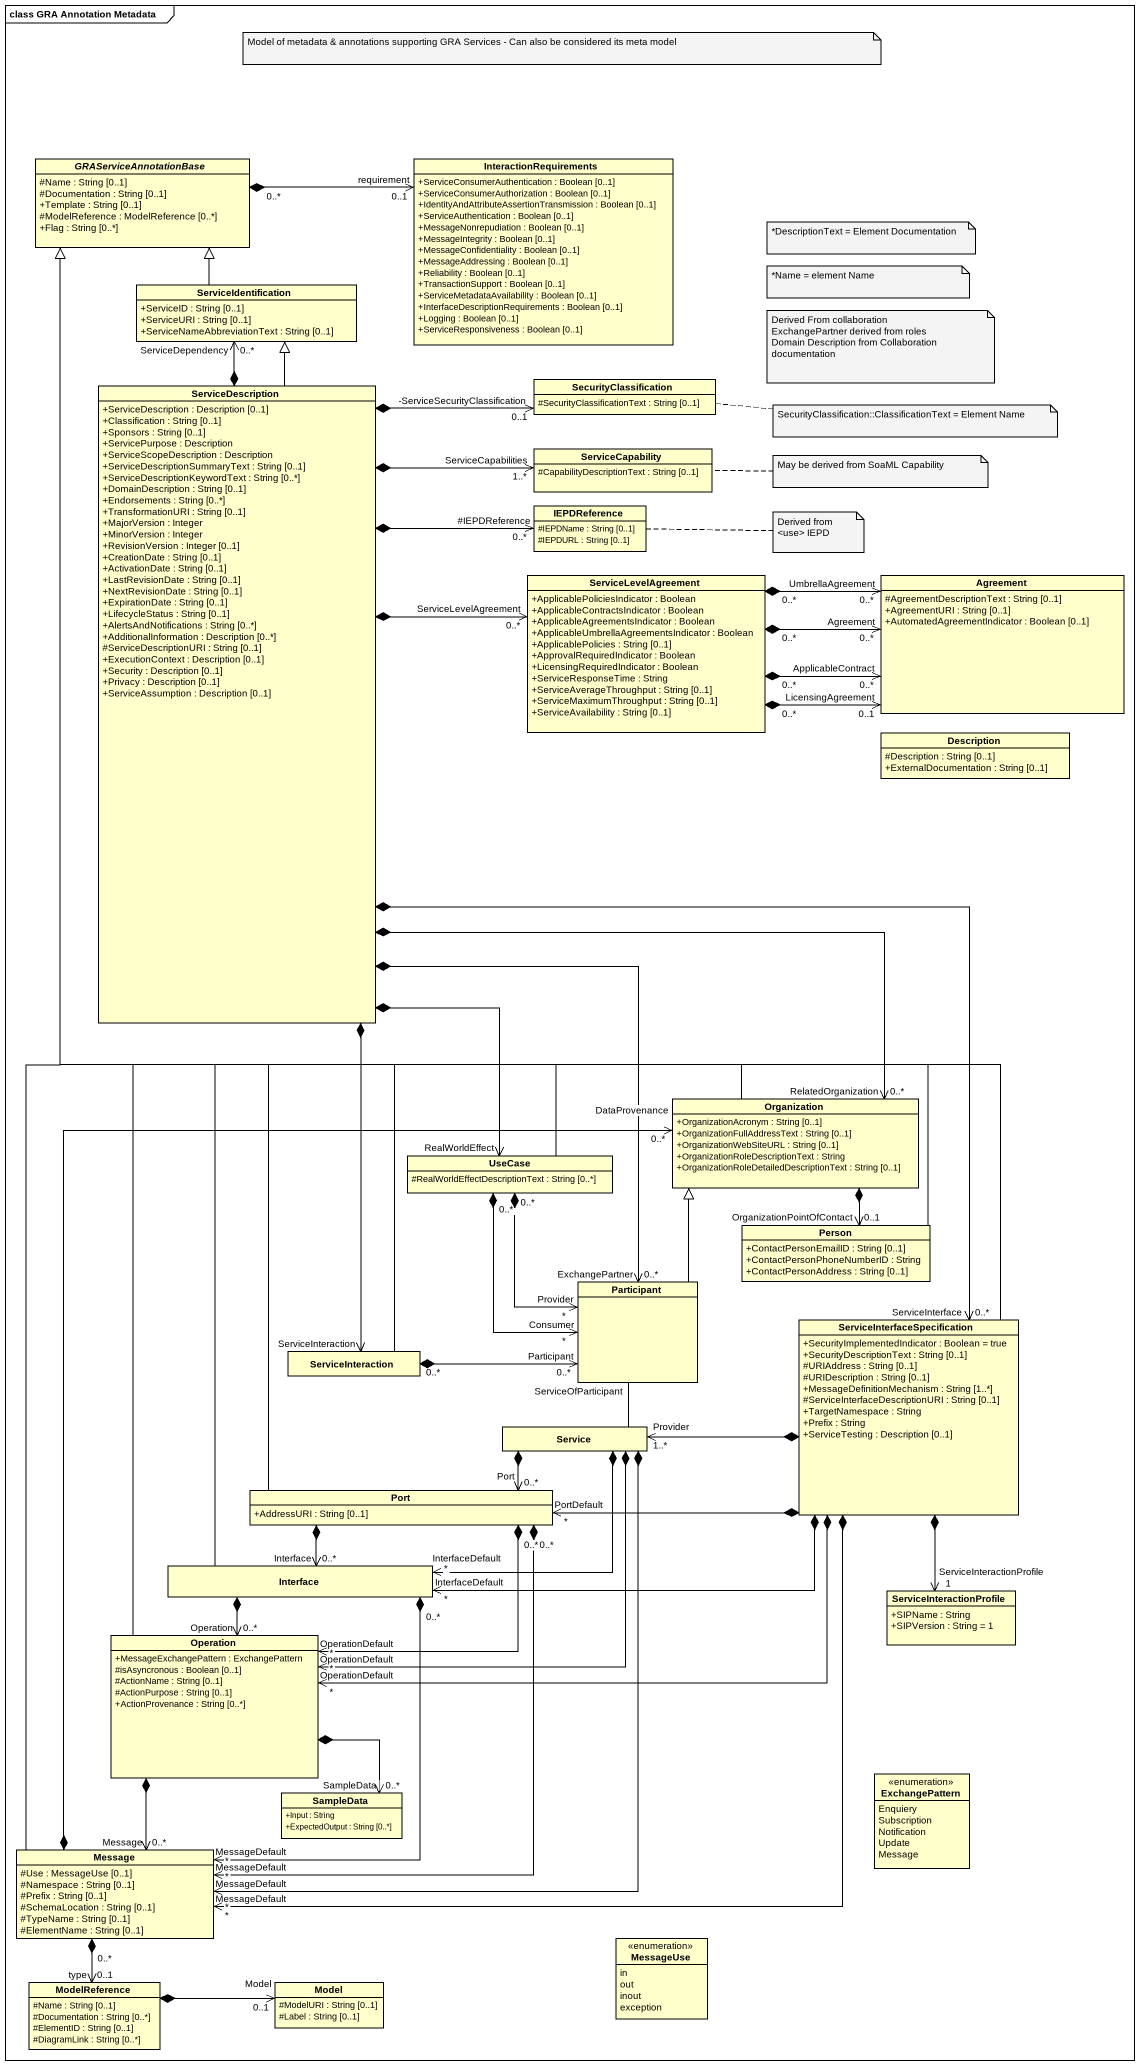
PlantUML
@startuml
mainframe class GRA Annotation Metadata
hide circle
hide empty members
skinparam classAttributeIconSize 0
abstract class GRAServiceAnnotationBase {
  #Name : String [0..1]
  #Documentation : String [0..1]
  +Template : String [0..1]
  #ModelReference : ModelReference [0..*]
  +Flag : String [0..*]
}
class InteractionRequirements {
  +ServiceConsumerAuthentication : Boolean [0..1]
  +ServiceConsumerAuthorization : Boolean [0..1]
  +IdentityAndAttributeAssertionTransmission : Boolean [0..1]
  +ServiceAuthentication : Boolean [0..1]
  +MessageNonrepudiation : Boolean [0..1]
  +MessageIntegrity : Boolean [0..1]
  +MessageConfidentiality : Boolean [0..1]
  +MessageAddressing : Boolean [0..1]
  +Reliability : Boolean [0..1]
  +TransactionSupport : Boolean [0..1]
  +ServiceMetadataAvailability : Boolean [0..1]
  +InterfaceDescriptionRequirements : Boolean [0..1]
  +Logging : Boolean [0..1]
  +ServiceResponsiveness : Boolean [0..1]
}
class ServiceIdentification {
  +ServiceID : String [0..1]
  +ServiceURI : String [0..1]
  +ServiceNameAbbreviationText : String [0..1]
}
class SecurityClassification {
  #SecurityClassificationText : String [0..1]
}
class ServiceDescription {
  +ServiceDescription : Description [0..1]
  +Classification : String [0..1]
  +Sponsors : String [0..1]
  +ServicePurpose : Description
  +ServiceScopeDescription : Description
  +ServiceDescriptionSummaryText : String [0..1]
  +ServiceDescriptionKeywordText : String [0..*]
  +DomainDescription : String [0..1]
  +Endorsements : String [0..*]
  +TransformationURI : String [0..1]
  +MajorVersion : Integer
  +MinorVersion : Integer
  +RevisionVersion : Integer [0..1]
  +CreationDate : String [0..1]
  +ActivationDate : String [0..1]
  +LastRevisionDate : String [0..1]
  +NextRevisionDate : String [0..1]
  +ExpirationDate : String [0..1]
  +LifecycleStatus : String [0..1]
  +AlertsAndNotifications : String [0..*]
  +AdditionalInformation : Description [0..*]
  #ServiceDescriptionURI : String [0..1]
  +ExecutionContext : Description [0..1]
  +Security : Description [0..1]
  +Privacy : Description [0..1]
  +ServiceAssumption : Description [0..1]
}
class ServiceCapability {
  #CapabilityDescriptionText : String [0..1]
}
class IEPDReference {
  #IEPDName : String [0..1]
  #IEPDURL : String [0..1]
}
class ServiceLevelAgreement {
  +ApplicablePoliciesIndicator : Boolean
  +ApplicableContractsIndicator : Boolean
  +ApplicableAgreementsIndicator : Boolean
  +ApplicableUmbrellaAgreementsIndicator : Boolean
  +ApplicablePolicies : String [0..1]
  +ApprovalRequiredIndicator : Boolean
  +LicensingRequiredIndicator : Boolean
  +ServiceResponseTime : String
  +ServiceAverageThroughput : String [0..1]
  +ServiceMaximumThroughput : String [0..1]
  +ServiceAvailability : String [0..1]
}
class Agreement {
  #AgreementDescriptionText : String [0..1]
  +AgreementURI : String [0..1]
  +AutomatedAgreementIndicator : Boolean [0..1]
}
class Description {
  #Description : String [0..1]
  +ExternalDocumentation : String [0..1]
}
class Organization {
  +OrganizationAcronym : String [0..1]
  +OrganizationFullAddressText : String [0..1]
  +OrganizationWebSiteURL : String [0..1]
  +OrganizationRoleDescriptionText : String
  +OrganizationRoleDetailedDescriptionText : String [0..1]
}
class "UseCase" as UseCase_ {
  #RealWorldEffectDescriptionText : String [0..*]
}
class "Person" as Person_ {
  +ContactPersonEmailID : String [0..1]
  +ContactPersonPhoneNumberID : String
  +ContactPersonAddress : String [0..1]
}
class "Participant" as Participant_
class ServiceInteraction
class "ServiceInterfaceSpecification" as ServiceInterfaceSpecificatio {
  +SecurityImplementedIndicator : Boolean = true
  +SecurityDescriptionText : String [0..1]
  #URIAddress : String [0..1]
  #URIDescription : String [0..1]
  +MessageDefinitionMechanism : String [1..*]
  #ServiceInterfaceDescriptionURI : String [0..1]
  +TargetNamespace : String
  +Prefix : String
  +ServiceTesting : Description [0..1]
}
class Service
class "Port" as Port_ {
  +AddressURI : String [0..1]
}
class "Interface" as Interface_
class ServiceInteractionProfile {
  +SIPName : String
  +SIPVersion : String = 1
}
class Operation {
  +MessageExchangePattern : ExchangePattern
  #isAsyncronous : Boolean [0..1]
  #ActionName : String [0..1]
  #ActionPurpose : String [0..1]
  +ActionProvenance : String [0..*]
}
class SampleData {
  +Input : String
  +ExpectedOutput : String [0..*]
}
enum ExchangePattern {
  Enquiery
  Subscription
  Notification
  Update
  Message
}
class Message {
  #Use : MessageUse [0..1]
  #Namespace : String [0..1]
  #Prefix : String [0..1]
  #SchemaLocation : String [0..1]
  #TypeName : String [0..1]
  #ElementName : String [0..1]
}
enum MessageUse {
  in
  out
  inout
  exception
}
class ModelReference {
  #Name : String [0..1]
  #Documentation : String [0..*]
  #ElementID : String [0..1]
  #DiagramLink : String [0..*]
}
class Model {
  #ModelURI : String [0..1]
  #Label : String [0..1]
}
InteractionRequirements "requirement\n0..1" <-left-* "0..*" GRAServiceAnnotationBase
ServiceIdentification -up-|> GRAServiceAnnotationBase
SecurityClassification "-ServiceSecurityClassification\n0..1" <--* ServiceDescription
ServiceDescription *-up-> "ServiceDependency\n0..*" ServiceIdentification
ServiceDescription -up-|> ServiceIdentification
ServiceDescription *-up-> "ServiceCapabilities\n1..*" ServiceCapability
ServiceDescription *-right-> "#IEPDReference\n0..*" IEPDReference
ServiceDescription *-right-> "ServiceLevelAgreement\n0..*" ServiceLevelAgreement
ServiceDescription *--> "RelatedOrganization\n0..*" Organization
ServiceDescription *--> "RealWorldEffect" UseCase_
ServiceDescription *--> "ExchangePartner\n0..*" Participant_
ServiceDescription *--> "ServiceInteraction" ServiceInteraction
ServiceDescription *--> "ServiceInterface\n0..*" ServiceInterfaceSpecificatio
ServiceLevelAgreement "0..*" *-right-> "Agreement\n0..*" Agreement
ServiceLevelAgreement "0..*" *-right-> "LicensingAgreement\n0..1" Agreement
ServiceLevelAgreement "0..*" *-right-> "UmbrellaAgreement\n0..*" Agreement
ServiceLevelAgreement "0..*" *-right-> "ApplicableContract\n0..*" Agreement
Organization -up-|> GRAServiceAnnotationBase
Organization *--> "OrganizationPointOfContact\n0..1" Person_
UseCase_ -up-|> GRAServiceAnnotationBase
UseCase_ "0..*" *--> "Consumer\n*" Participant_
Person_ -up-|> GRAServiceAnnotationBase
Participant_ -up-|> Organization
Participant_ "Provider\n*" <-up-* "0..*" UseCase_
Participant_ "ServiceOfParticipant" -- Service
ServiceInteraction -up-|> GRAServiceAnnotationBase
ServiceInteraction "0..*" *-right-> "Participant\n0..*" Participant_
ServiceInterfaceSpecificatio -up-|> GRAServiceAnnotationBase
ServiceInterfaceSpecificatio *--> "ServiceInteractionProfile\n1" ServiceInteractionProfile
Service "Provider\n1..*" <-right-* ServiceInterfaceSpecificatio
Port_ -up-|> GRAServiceAnnotationBase
Port_ "PortDefault\n*" <-right-* ServiceInterfaceSpecificatio
Port_ "Port\n0..*" <-right-* Service
Interface_ -up-|> GRAServiceAnnotationBase
Interface_ "InterfaceDefault\n*" <-right-* ServiceInterfaceSpecificatio
Interface_ "InterfaceDefault\n*" <-right-* Service
Interface_ "Interface\n0..*" <-up-* Port_
Operation -up-|> GRAServiceAnnotationBase
Operation "OperationDefault\n*" <-right-* ServiceInterfaceSpecificatio
Operation "OperationDefault\n*" <-up-* Service
Operation "OperationDefault\n*" <-up-* "0..*" Port_
Operation "Operation\n0..*" <-up-* Interface_
Operation *--> "0..*\nSampleData" SampleData
Message -up-|> GRAServiceAnnotationBase
Message *-up-> "DataProvenance\n0..*" Organization
Message "MessageDefault\n*" <-up-* ServiceInterfaceSpecificatio
Message "MessageDefault\n*" <-up-* Service
Message "MessageDefault\n*" <-up-* "0..*" Port_
Message "MessageDefault\n*" <-up-* "0..*" Interface_
Message "Message\n0..*" <-up-* Operation
Message "0..*" *--> "type\n0..1" ModelReference
ModelReference *-right-> "Model\n0..1" Model
note as N1
  Model of metadata & annotations supporting GRA Services - Can also be considered its meta model
end note
note as N2
  *DescriptionText = Element Documentation
end note
note as N3
  *Name = element Name
end note
note as N4
  Derived From collaboration
  ExchangePartner derived from roles
  Domain Description from Collaboration documentation
end note
note right of SecurityClassification : SecurityClassification::ClassificationText = Element Name
note right of ServiceCapability : May be derived from SoaML Capability
note right of IEPDReference : Derived from <use> IEPD
@enduml
